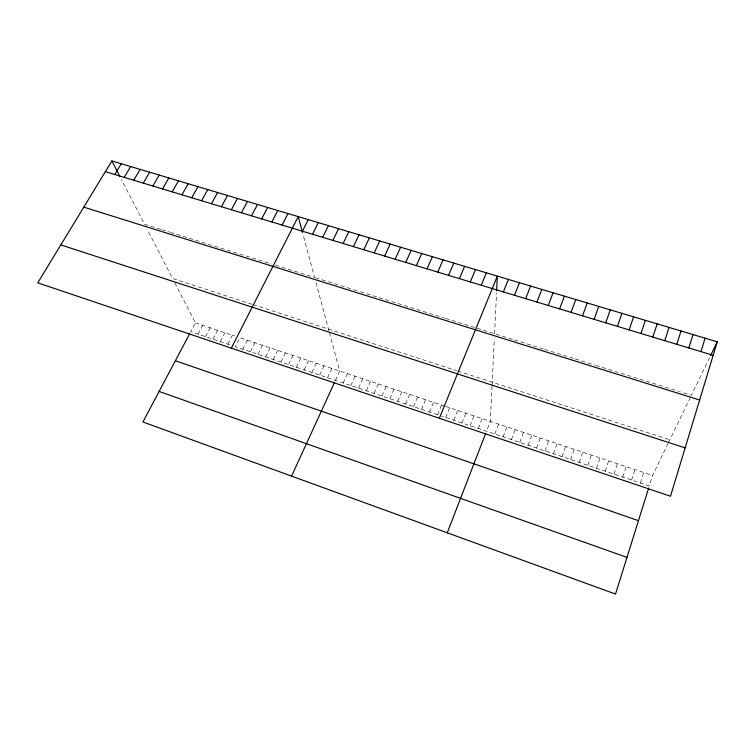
<?xml version="1.0" encoding="UTF-8"?>
<svg xmlns="http://www.w3.org/2000/svg" width="755" height="755" viewBox="0 0 755 755"><rect width="100%" height="100%" fill="white"/><g stroke="black" fill="none" stroke-linecap="round" stroke-linejoin="round"><path stroke-width="0.57" stroke-dasharray="3.77 2.83" d="M492.043 386.05L490.335 421.328L486.513 431.228M492.09 385.088L494.336 338.551M494.572 333.738L496.535 293.063M668.137 443.336L652.575 475.49L649.291 486.003L441.637 416.128M640.41 483.021L643.722 472.536M631.567 480.038L634.908 469.591M622.752 477.075L626.131 466.666M613.985 474.121L617.392 463.74M605.246 471.186L608.681 460.833M596.544 468.251L600.008 457.936M587.871 465.335L591.373 455.057M579.236 462.428L582.766 452.179M570.638 459.54L574.196 449.319M562.079 456.652L565.655 446.469M553.547 453.783L557.152 443.629M545.053 450.924L548.687 440.807M536.588 448.074L540.25 437.985M528.16 445.242L531.85 435.182M519.761 442.421L523.479 432.389M511.399 439.599L515.146 429.604M503.075 436.796L506.85 426.839M494.77 434.012L498.574 424.074M478.283 428.453L482.134 418.581M470.082 425.697L473.961 415.854M461.909 422.951L465.816 413.136M453.774 420.214L457.709 410.427M445.676 417.487L449.631 407.738M437.598 414.769L441.581 405.048M429.557 412.06L433.568 402.368M421.554 409.37L425.575 399.706M413.57 406.681L417.628 397.045M405.624 404.01L409.701 394.403M397.706 401.339L401.802 391.769M389.816 398.687L393.94 389.146M381.964 396.045L386.107 386.522M374.131 393.412L378.302 383.918M366.335 390.788L370.526 381.322M358.568 388.174L362.787 378.736M350.83 385.569L355.067 376.16M343.119 382.974L347.385 373.602M335.447 380.388L339.722 371.045L329.558 333.191M327.557 377.736L331.87 368.421M319.705 375.093L324.037 365.807M311.891 372.46L316.241 363.202M304.095 369.837L308.474 360.607M296.337 367.232L300.735 358.021M288.608 364.627L293.025 355.454M668.562 442.458L690.957 396.167M709.615 357.606L691.382 395.28L680.566 391.902M280.907 362.032L285.343 352.887M273.234 359.455L277.689 350.329M265.59 356.879L270.073 347.791M257.983 354.322L262.476 345.252M250.396 351.773L254.916 342.732M242.846 349.225L247.385 340.212M227.821 344.176L232.398 335.211M220.347 341.656L224.952 332.719M212.91 339.155L217.534 330.246M205.502 336.664L210.135 327.774M198.112 334.172L202.774 325.32M174.782 282.832L195.432 322.866L190.76 331.7L233.172 345.979M160.721 229.341L144.582 224.292L121.442 179.445M161.796 229.68L169.375 232.049M170.46 232.389L271.46 263.967M275.528 265.241L314.59 277.453L303.038 234.446M315.599 277.774L359.418 291.477M360.437 291.798L378.038 297.3M379.076 297.621L444.591 318.11M445.667 318.44L513.343 339.608M514.457 339.958L543.515 349.046M544.638 349.395L574.225 358.644M575.253 358.965L594.874 365.099M595.912 365.429L679.491 391.562M252.047 304.284L172.546 278.491L147.338 229.643M253.067 304.624L456.652 370.667M457.757 371.026L669.836 439.816M195.432 322.866L234.541 335.928M444.601 406.058L239.873 337.711L235.315 346.696L440.627 415.788M445.601 406.388L652.575 475.49M315.958 282.568L329.284 332.162"/><path stroke-width="1.13" d="M496.639 290.845L497.347 276.113L439.344 418.27M717.25 341.826L670.506 496.224L37.75 282.842L111.891 160.938L717.25 341.826L710.615 355.539M700.961 351.622L705.104 338.193M648.677 487.966L615.523 594.062L142.921 421.988L189.741 333.616M688.834 347.951L693.024 334.588M676.763 344.308L681.01 331.001M664.759 340.684L669.072 327.425M652.82 337.07L657.19 323.876M640.948 333.483L645.365 320.346M629.132 329.916L633.615 316.836M617.392 326.368L621.922 313.344M605.708 322.838L610.295 309.861M594.091 319.327L598.724 306.407M582.539 315.835L587.22 302.972M571.044 312.362L575.782 299.556M559.606 308.908L564.4 296.149M548.234 305.473L553.075 292.77M447.253 532.794L485.682 433.379M536.928 302.057L541.816 289.401M525.669 298.659L530.605 286.051M514.476 295.28L519.468 282.729M503.349 291.911L508.379 279.416M481.256 285.239L486.38 272.838M470.299 281.926L475.471 269.582M459.389 278.633L464.608 266.336M448.545 275.358L453.812 263.108M437.758 272.093L443.062 259.899M427.019 268.856L432.379 256.7M416.345 265.628L421.743 253.52M405.718 262.419L411.164 250.358M291.581 476.112L334.512 382.417M395.148 259.22L400.631 247.215M384.635 256.049L390.156 244.082M374.178 252.887L379.737 240.977M363.768 249.745L369.374 237.872M353.416 246.611L359.059 234.796M343.11 243.497L348.791 231.728M332.861 240.401L338.589 228.671M322.659 237.325L328.425 225.641M312.513 234.258L318.317 222.621M302.415 231.209L308.257 219.611M231.332 348.121L298.253 216.619L302.519 232.512M282.077 225.056L287.985 213.561M271.828 221.961L277.783 210.503M261.636 218.884L267.629 207.474M251.5 215.817L257.521 204.454M241.411 212.768L247.47 201.453M231.37 209.739L237.466 198.461M221.385 206.719L227.519 195.488M211.447 203.718L217.61 192.525M201.557 200.736L207.767 189.581M191.723 197.763L197.961 186.655M181.936 194.799L188.203 183.739M172.197 191.864L178.501 180.841M162.504 188.929L168.846 177.953M152.869 186.023L159.239 175.084M143.271 183.125L149.669 172.225M133.72 180.237L140.156 169.384M124.226 177.368L130.69 166.553M114.769 174.509L121.272 163.741M105.37 171.668L713.173 355.303M83.796 207.144L699.63 400.018M60.815 244.922L685.144 447.894M175.368 360.739L638.466 520.657M159.107 391.43L626.99 557.379M111.891 160.938L119.875 176.415"/></g></svg>
